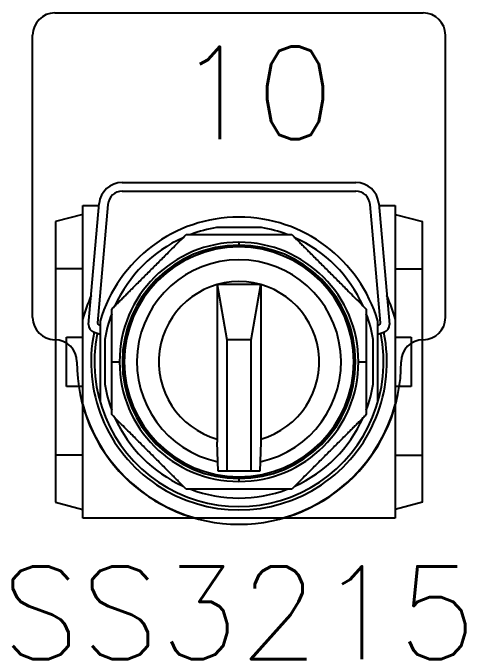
# Model space of a CAD drawing. Header units: inches. Extents: x 0 to 99.3, y 0 to 66.2.
# Drawn here: x 51.284 to 53.727, y 39.49 to 42.977 of the extents above; entities that cross this region are included whole.
import ezdxf
from ezdxf.enums import TextEntityAlignment as Align

# ---------------------------------------------------------------- set-up
doc = ezdxf.new("R2010")
doc.units = ezdxf.units.IN
doc.header["$LTSCALE"] = 0.5
doc.header["$MEASUREMENT"] = 0
for name, color, linetype in [('PNPG', 72, 'Continuous'), ('PSYMS', 7, 'Continuous'), ('PTAG', 150, 'Continuous')]:
    doc.layers.add(name, color=color, linetype=linetype)
doc.styles.get("Standard").update_dxf_attribs({"font": 'romans.shx'})
doc.styles.add('WD', font='romans.shx')

# ---------------------------------------------------------------- blocks, each defined once
blk = doc.blocks.new('9001KS43BH2')
at = {"color": 7, "linetype": 'Continuous', "lineweight": 25}
for p, q in [((0.3613, 1.812), (1.6227, 1.812)), ((0.3613, 1.765), (1.6227, 1.765)), ((0.148, 0), (0.148, 1.688)), ((0.148, 1.688), (0.2359, 1.688)), ((0.1797, 1.0455), (0.2367, 1.6979)), ((0.2836, 1.6938), (0.2276, 1.0544)), ((1.7564, 1.0544), (1.7004, 1.6938)), ((1.7473, 1.6979), (1.8043, 1.0455)), ((1.7481, 1.688), (1.836, 1.688)), ((1.836, 1.688), (1.836, 0)), ((0.148, 1.6398), (0, 1.6017)), ((1.836, 1.6398), (1.984, 1.6017)), ((0, 1.6017), (0, 0.0863)), ((1.984, 0.0863), (1.984, 1.6017)), ((1.1128, 1.569), (0.8712, 1.569)), ((0.992, 1.4894), (0.992, 1.4739)), ((0.148, 1.3468), (0, 1.3468)), ((1.836, 1.3468), (1.984, 1.3468)), ((0.8739, 1.2607), (0.9255, 0.9621)), ((1.1101, 1.2607), (0.8739, 1.2607)), ((0.8739, 1.2607), (0.8739, 0.4109)), ((1.0585, 0.9621), (1.1101, 1.2607)), ((1.1101, 1.2607), (1.1101, 0.4109)), ((0.242, 1.0628), (0.242, 0.6253)), ((1.742, 0.6253), (1.742, 1.0628)), ((0.2342, 1.0441), (0.242, 1.0413)), ((1.742, 1.0413), (1.7498, 1.0441)), ((0.061, 0.9765), (0.148, 0.9765)), ((0.061, 0.7115), (0.061, 0.9765)), ((0.2406, 0.9918), (0.2058, 1.0044)), ((1.7782, 1.0044), (1.7434, 0.9918)), ((1.836, 0.9765), (1.923, 0.9765)), ((1.923, 0.9765), (1.923, 0.7115)), ((0.267, 0.9648), (0.267, 0.7232)), ((0.9255, 0.9621), (0.9255, 0.2534)), ((1.0585, 0.9621), (0.9255, 0.9621)), ((1.0585, 0.2534), (1.0585, 0.9621)), ((1.717, 0.7232), (1.717, 0.9648)), ((0.3045, 0.844), (0.3466, 0.844)), ((0.3621, 0.844), (0.3721, 0.844)), ((1.6119, 0.844), (1.6219, 0.844)), ((1.6374, 0.844), (1.6795, 0.844)), ((0.148, 0.7115), (0.061, 0.7115)), ((1.923, 0.7115), (1.836, 0.7115)), ((0.8787, 0.2534), (0.8739, 0.4109)), ((1.1101, 0.4109), (1.1053, 0.2534)), ((0.148, 0.3412), (0, 0.3412)), ((1.836, 0.3412), (1.984, 0.3412)), ((1.1053, 0.2534), (0.8787, 0.2534)), ((0.992, 0.2141), (0.992, 0.1986)), ((0, 0.0863), (0.148, 0.0482)), ((1.984, 0.0863), (1.836, 0.0482)), ((1.836, 0), (0.148, 0))]:
    blk.add_line(p, q, dxfattribs=at)
for centre, radius, start, end in [((0.3613, 1.687), 0.125, 90, 175), ((1.6227, 1.687), 0.125, 5, 90), ((0.3613, 1.687), 0.078, 90, 175), ((1.6227, 1.687), 0.078, 5, 90), ((0.992, 0.844), 0.7813, 16.2602, 163.7398), ((0.992, 0.844), 0.735, 99.4621, 110.7113), ((0.992, 0.844), 0.735, 69.2887, 80.5379), ((0.992, 0.844), 0.735, 114.2887, 155.7113), ((0.992, 0.844), 0.735, 24.2887, 65.7113), ((0.992, 0.844), 0.6454, 0, 180), ((0.992, 0.844), 0.6299, 360, 180), ((0.992, 0.844), 0.6199, 360, 180), ((0.992, 0.844), 0.5512, 282.0275, 257.9725), ((0.992, 0.844), 0.4331, 285.8266, 254.1734), ((0.992, 0.844), 0.875, 155.8974, 164.703), ((0.992, 0.844), 0.875, 15.297, 24.1026), ((0.992, 0.844), 0.735, 159.2887, 170.5379), ((0.992, 0.844), 0.735, 9.4621, 20.7113), ((0.2376, 1.0535), 0.01, 175, 250), ((1.7464, 1.0535), 0.01, 290, 5), ((0.2195, 1.042), 0.04, 175, 250), ((1.7645, 1.042), 0.04, 290, 5), ((0.992, 0.844), 0.799, 168.5036, 11.4964), ((0.992, 0.844), 0.7813, 168.6983, 11.3017), ((0.2269, 0.9542), 0.04, 67.8091, 70), ((1.7571, 0.9542), 0.04, 110, 112.2291), ((0.992, 0.844), 0.6454, 180, 360), ((0.992, 0.844), 0.6299, 180, 0), ((0.992, 0.844), 0.6199, 180, 0), ((0.992, 0.844), 0.735, 189.4621, 200.7113), ((0.992, 0.844), 0.735, 339.2887, 350.5379), ((0.992, 0.844), 0.875, 195.297, 254.703), ((0.992, 0.844), 0.875, 285.297, 344.703), ((0.992, 0.844), 0.735, 204.2887, 245.7113), ((0.992, 0.844), 0.735, 294.2887, 335.7113), ((0.992, 0.844), 0.735, 249.2887, 290.7113)]:
    blk.add_arc(centre, radius, start, end, dxfattribs=at)
for points, knots in [([(0.3045, 1.1288), (0.3104, 1.1347), (0.3221, 1.1464), (0.3397, 1.164), (0.3571, 1.1813), (0.3743, 1.1986), (0.3913, 1.2156), (0.4189, 1.2432), (0.457, 1.2813), (0.5059, 1.3301), (0.5547, 1.3789), (0.5985, 1.4228), (0.6377, 1.462), (0.6723, 1.4966), (0.6955, 1.5198), (0.7072, 1.5315)], [0, 0, 0, 0, 0.044629, 0.088665, 0.13212, 0.175009, 0.217342, 0.259136, 0.380294, 0.500005, 0.619644, 0.740874, 0.824962, 0.911303, 1, 1, 1, 1]), ([(0.7072, 1.5315), (0.7156, 1.5315), (0.7322, 1.5315), (0.757, 1.5315), (0.7816, 1.5315), (0.8059, 1.5315), (0.83, 1.5315), (0.869, 1.5315), (0.923, 1.5315), (0.992, 1.5315), (1.061, 1.5315), (1.1231, 1.5315), (1.1784, 1.5315), (1.2274, 1.5315), (1.2602, 1.5315), (1.2768, 1.5315)], [0, 0, 0, 0, 0.044629, 0.088665, 0.13212, 0.175009, 0.217342, 0.259136, 0.380294, 0.500005, 0.619644, 0.740874, 0.824962, 0.911303, 1, 1, 1, 1]), ([(1.2768, 1.5315), (1.2827, 1.5256), (1.2944, 1.5139), (1.312, 1.4963), (1.3293, 1.4789), (1.3466, 1.4617), (1.3636, 1.4447), (1.3912, 1.4171), (1.4293, 1.379), (1.4781, 1.3301), (1.5269, 1.2813), (1.5708, 1.2375), (1.61, 1.1983), (1.6446, 1.1637), (1.6678, 1.1405), (1.6795, 1.1288)], [0, 0, 0, 0, 0.0446287, 0.0886647, 0.1321205, 0.1750086, 0.2173425, 0.2591358, 0.3802936, 0.5000048, 0.6196435, 0.7408738, 0.8249625, 0.9113031, 1, 1, 1, 1]), ([(0.3045, 0.844), (0.3045, 0.8507), (0.3045, 0.864), (0.3045, 0.884), (0.3045, 0.9041), (0.3045, 0.9243), (0.3045, 0.9445), (0.3045, 0.9647), (0.3045, 0.9939), (0.3045, 1.0324), (0.3045, 1.0803), (0.3045, 1.1125), (0.3045, 1.1288)], [0, 0, 0, 0, 0.0695749, 0.1393548, 0.2093593, 0.2796077, 0.3501192, 0.4209126, 0.4920066, 0.6568819, 0.8261478, 1, 1, 1, 1]), ([(1.6795, 1.1288), (1.6795, 1.1206), (1.6795, 1.1043), (1.6795, 1.08), (1.6795, 1.0559), (1.6795, 1.0321), (1.6795, 1.0084), (1.6795, 0.981), (1.6795, 0.9496), (1.6795, 0.9143), (1.6795, 0.8791), (1.6795, 0.8557), (1.6795, 0.844)], [0, 0, 0, 0, 0.087475, 0.173798, 0.258991, 0.343078, 0.426084, 0.508035, 0.632189, 0.7555, 0.878069, 1, 1, 1, 1]), ([(0.3045, 0.5592), (0.3045, 0.5674), (0.3045, 0.5837), (0.3045, 0.608), (0.3045, 0.6321), (0.3045, 0.6559), (0.3045, 0.6796), (0.3045, 0.707), (0.3045, 0.7384), (0.3045, 0.7737), (0.3045, 0.8089), (0.3045, 0.8323), (0.3045, 0.844)], [0, 0, 0, 0, 0.087475, 0.173798, 0.258991, 0.343078, 0.426084, 0.508035, 0.632189, 0.7555, 0.878069, 1, 1, 1, 1]), ([(1.6795, 0.844), (1.6795, 0.8373), (1.6795, 0.824), (1.6795, 0.804), (1.6795, 0.7839), (1.6795, 0.7637), (1.6795, 0.7435), (1.6795, 0.7233), (1.6795, 0.6941), (1.6795, 0.6556), (1.6795, 0.6077), (1.6795, 0.5755), (1.6795, 0.5592)], [0, 0, 0, 0, 0.069575, 0.139355, 0.209359, 0.279608, 0.350119, 0.420913, 0.492007, 0.656882, 0.826148, 1, 1, 1, 1]), ([(0.7072, 0.1565), (0.7013, 0.1624), (0.6896, 0.1741), (0.672, 0.1917), (0.6547, 0.2091), (0.6374, 0.2263), (0.6204, 0.2433), (0.5928, 0.2709), (0.5547, 0.309), (0.5059, 0.3579), (0.4571, 0.4067), (0.4132, 0.4505), (0.374, 0.4897), (0.3394, 0.5243), (0.3162, 0.5475), (0.3045, 0.5592)], [0, 0, 0, 0, 0.044629, 0.088665, 0.13212, 0.175009, 0.217342, 0.259136, 0.380294, 0.500005, 0.619644, 0.740874, 0.824962, 0.911303, 1, 1, 1, 1]), ([(1.6795, 0.5592), (1.6736, 0.5533), (1.6619, 0.5416), (1.6443, 0.524), (1.6269, 0.5067), (1.6097, 0.4894), (1.5927, 0.4724), (1.5651, 0.4448), (1.527, 0.4067), (1.4781, 0.3579), (1.4293, 0.3091), (1.3855, 0.2652), (1.3463, 0.226), (1.3117, 0.1914), (1.2885, 0.1682), (1.2768, 0.1565)], [0, 0, 0, 0, 0.044629, 0.088665, 0.13212, 0.175009, 0.217342, 0.259136, 0.380294, 0.500005, 0.619644, 0.740874, 0.824962, 0.911303, 1, 1, 1, 1]), ([(1.2768, 0.1565), (1.2684, 0.1565), (1.2518, 0.1565), (1.227, 0.1565), (1.2024, 0.1565), (1.1781, 0.1565), (1.154, 0.1565), (1.115, 0.1565), (1.061, 0.1565), (0.992, 0.1565), (0.923, 0.1565), (0.8609, 0.1565), (0.8056, 0.1565), (0.7566, 0.1565), (0.7238, 0.1565), (0.7072, 0.1565)], [0, 0, 0, 0, 0.0446287, 0.0886647, 0.1321205, 0.1750086, 0.2173425, 0.2591358, 0.3802936, 0.5000048, 0.6196435, 0.7408738, 0.8249625, 0.9113031, 1, 1, 1, 1])]:
    blk.add_open_spline(points, degree=3, knots=knots, dxfattribs=at)
blk = doc.blocks.new('_NPXXD3_RING_NAMETAG')
at = {"layer": 'PNPG'}
for p, q in [((-1.0055, 1.009), (0.9857, 1.009)), ((-1.125, -0.6349), (-1.125, 0.8896)), ((1.1051, -0.6349), (1.1051, 0.8896))]:
    blk.add_line(p, q, dxfattribs=at)
for centre, radius, start, end in [((-1.0055, 0.8896), 0.1195, 90, 180), ((0.9857, 0.8896), 0.1195, 0, 90), ((-1.0055, -0.6349), 0.1195, 180, 270), ((0.9857, -0.6349), 0.1195, 270, 0), ((-1.0055, -0.8739), 0.1195, 0, 90), ((0.9857, -0.8739), 0.1195, 90, 180), ((-0.0099, -0.8739), 0.8761, 180, 0)]:
    blk.add_arc(centre, radius, start, end, dxfattribs=at)

msp = doc.modelspace()

# ---------------------------------------------------------------- block references
at = {"layer": 'PSYMS'}
msp.add_blockref('_NPXXD3_RING_NAMETAG', (52.5158, 41.968), dxfattribs=at)
ref = msp.add_blockref('9001KS43BH2', (51.5138, 40.2501), dxfattribs=at)
ref.add_attrib('P_TAG1', 'SS3215', dxfattribs={"layer": 'PTAG', "height": 0.5, "style": 'WD', "flags": 8}).set_placement((52.5058, 39.7403), align=Align.MIDDLE_CENTER)

# ---------------------------------------------------------------- texts
at = {"insert": (52.1658, 42.7958), "char_height": 0.5, "attachment_point": 1}
msp.add_mtext_dynamic_manual_height_columns('10', width=0.561782, gutter_width=0.5, heights=[0], dxfattribs=at)

doc.saveas('drawing.dxf')
